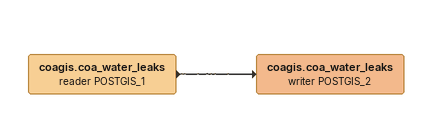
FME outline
coagis.coa_water_leaks (reader POSTGIS_1)
    -> coagis.coa_water_leaks (writer POSTGIS_2)
coagis.coa_water_leaks (writer POSTGIS_2)
